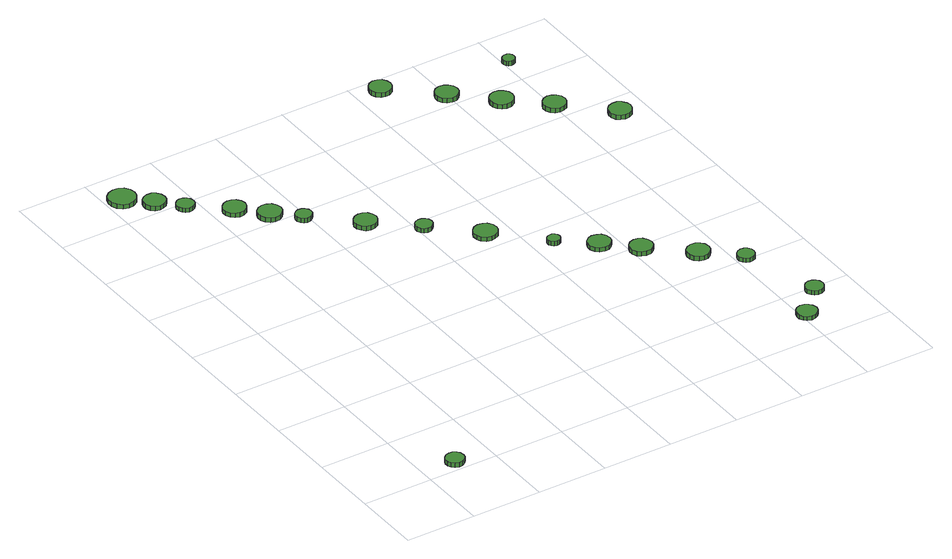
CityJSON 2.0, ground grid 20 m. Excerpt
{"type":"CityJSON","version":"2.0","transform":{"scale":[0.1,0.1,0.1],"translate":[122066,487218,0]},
"CityObjects":{
"tree1":{"type":"SolitaryVegetationObject","attributes":{"function":"something"},"geometry":[{"type":"MultiSurface","lod":"1","boundaries":[[[0,1,2,3,4,5,6,7,8,9,10,11,12,13,14]],[[15,16,17,18,19,20,21,22,23,24,25,26,27,28,29]],[[0,29,28,1]],[[1,28,27,2]],[[2,27,26,3]],[[3,26,25,4]],[[4,25,24,5]],[[5,24,23,6]],[[6,23,22,7]],[[7,22,21,8]],[[8,21,20,9]],[[9,20,19,10]],[[10,19,18,11]],[[11,18,17,12]],[[12,17,16,13]],[[13,16,15,14]],[[14,15,29,0]]]}]},
"tree2":{"type":"SolitaryVegetationObject","attributes":{"function":"something"},"geometry":[{"type":"MultiSurface","lod":"1","boundaries":[[[30,31,32,33,34,35,36,37,38,39,40,41,42,43,44]],[[45,46,47,48,49,50,51,52,53,54,55,56,57,58,59]],[[30,59,58,31]],[[31,58,57,32]],[[32,57,56,33]],[[33,56,55,34]],[[34,55,54,35]],[[35,54,53,36]],[[36,53,52,37]],[[37,52,51,38]],[[38,51,50,39]],[[39,50,49,40]],[[40,49,48,41]],[[41,48,47,42]],[[42,47,46,43]],[[43,46,45,44]],[[44,45,59,30]]]}]},
"tree3":{"type":"SolitaryVegetationObject","attributes":{"function":"something"},"geometry":[{"type":"MultiSurface","lod":"1","boundaries":[[[60,61,62,63,64,65,66,67,68,69,70,71,72,73,74]],[[75,76,77,78,79,80,81,82,83,84,85,86,87,88,89]],[[60,89,88,61]],[[61,88,87,62]],[[62,87,86,63]],[[63,86,85,64]],[[64,85,84,65]],[[65,84,83,66]],[[66,83,82,67]],[[67,82,81,68]],[[68,81,80,69]],[[69,80,79,70]],[[70,79,78,71]],[[71,78,77,72]],[[72,77,76,73]],[[73,76,75,74]],[[74,75,89,60]]]}]},
"tree4":{"type":"SolitaryVegetationObject","attributes":{"function":"something"},"geometry":[{"type":"MultiSurface","lod":"1","boundaries":[[[90,91,92,93,94,95,96,97,98,99,100,101,102,103,104]],[[105,106,107,108,109,110,111,112,113,114,115,116,117,118,119]],[[90,119,118,91]],[[91,118,117,92]],[[92,117,116,93]],[[93,116,115,94]],[[94,115,114,95]],[[95,114,113,96]],[[96,113,112,97]],[[97,112,111,98]],[[98,111,110,99]],[[99,110,109,100]],[[100,109,108,101]],[[101,108,107,102]],[[102,107,106,103]],[[103,106,105,104]],[[104,105,119,90]]]}]},
"tree5":{"type":"SolitaryVegetationObject","attributes":{"function":"something"},"geometry":[{"type":"MultiSurface","lod":"1","boundaries":[[[120,121,122,123,124,125,126,127,128,129,130,131,132,133,134]],[[135,136,137,138,139,140,141,142,143,144,145,146,147,148,149]],[[120,149,148,121]],[[121,148,147,122]],[[122,147,146,123]],[[123,146,145,124]],[[124,145,144,125]],[[125,144,143,126]],[[126,143,142,127]],[[127,142,141,128]],[[128,141,140,129]],[[129,140,139,130]],[[130,139,138,131]],[[131,138,137,132]],[[132,137,136,133]],[[133,136,135,134]],[[134,135,149,120]]]}]},
"tree6":{"type":"SolitaryVegetationObject","attributes":{"function":"something"},"geometry":[{"type":"MultiSurface","lod":"1","boundaries":[[[150,151,152,153,154,155,156,157,158,159,160,161,162,163,164]],[[165,166,167,168,169,170,171,172,173,174,175,176,177,178,179]],[[150,179,178,151]],[[151,178,177,152]],[[152,177,176,153]],[[153,176,175,154]],[[154,175,174,155]],[[155,174,173,156]],[[156,173,172,157]],[[157,172,171,158]],[[158,171,170,159]],[[159,170,169,160]],[[160,169,168,161]],[[161,168,167,162]],[[162,167,166,163]],[[163,166,165,164]],[[164,165,179,150]]]}]},
"tree7":{"type":"SolitaryVegetationObject","attributes":{"function":"something"},"geometry":[{"type":"MultiSurface","lod":"1","boundaries":[[[180,181,182,183,184,185,186,187,188,189,190,191,192,193,194]],[[195,196,197,198,199,200,201,202,203,204,205,206,207,208,209]],[[180,209,208,181]],[[181,208,207,182]],[[182,207,206,183]],[[183,206,205,184]],[[184,205,204,185]],[[185,204,203,186]],[[186,203,202,187]],[[187,202,201,188]],[[188,201,200,189]],[[189,200,199,190]],[[190,199,198,191]],[[191,198,197,192]],[[192,197,196,193]],[[193,196,195,194]],[[194,195,209,180]]]}]},
"tree8":{"type":"SolitaryVegetationObject","attributes":{"function":"something"},"geometry":[{"type":"MultiSurface","lod":"1","boundaries":[[[210,211,212,213,214,215,216,217,218,219,220,221,222,223,224]],[[225,226,227,228,229,230,231,232,233,234,235,236,237,238,239]],[[210,239,238,211]],[[211,238,237,212]],[[212,237,236,213]],[[213,236,235,214]],[[214,235,234,215]],[[215,234,233,216]],[[216,233,232,217]],[[217,232,231,218]],[[218,231,230,219]],[[219,230,229,220]],[[220,229,228,221]],[[221,228,227,222]],[[222,227,226,223]],[[223,226,225,224]],[[224,225,239,210]]]}]},
"tree9":{"type":"SolitaryVegetationObject","attributes":{"function":"something"},"geometry":[{"type":"MultiSurface","lod":"1","boundaries":[[[240,241,242,243,244,245,246,247,248,249,250,251,252,253,254]],[[255,256,257,258,259,260,261,262,263,264,265,266,267,268,269]],[[240,269,268,241]],[[241,268,267,242]],[[242,267,266,243]],[[243,266,265,244]],[[244,265,264,245]],[[245,264,263,246]],[[246,263,262,247]],[[247,262,261,248]],[[248,261,260,249]],[[249,260,259,250]],[[250,259,258,251]],[[251,258,257,252]],[[252,257,256,253]],[[253,256,255,254]],[[254,255,269,240]]]}]},
"tree10":{"type":"SolitaryVegetationObject","attributes":{"function":"something"},"geometry":[{"type":"MultiSurface","lod":"1","boundaries":[[[270,271,272,273,274,275,276,277,278,279,280,281,282,283,284]],[[285,286,287,288,289,290,291,292,293,294,295,296,297,298,299]],[[270,299,298,271]],[[271,298,297,272]],[[272,297,296,273]],[[273,296,295,274]],[[274,295,294,275]],[[275,294,293,276]],[[276,293,292,277]],[[277,292,291,278]],[[278,291,290,279]],[[279,290,289,280]],[[280,289,288,281]],[[281,288,287,282]],[[282,287,286,283]],[[283,286,285,284]],[[284,285,299,270]]]}]},
"tree11":{"type":"SolitaryVegetationObject","attributes":{"function":"something"},"geometry":[{"type":"MultiSurface","lod":"1","boundaries":[[[300,301,302,303,304,305,306,307,308,309,310,311,312,313,314]],[[315,316,317,318,319,320,321,322,323,324,325,326,327,328,329]],[[300,329,328,301]],[[301,328,327,302]],[[302,327,326,303]],[[303,326,325,304]],[[304,325,324,305]],[[305,324,323,306]],[[306,323,322,307]],[[307,322,321,308]],[[308,321,320,309]],[[309,320,319,310]],[[310,319,318,311]],[[311,318,317,312]],[[312,317,316,313]],[[313,316,315,314]],[[314,315,329,300]]]}]},
"tree12":{"type":"SolitaryVegetationObject","attributes":{"function":"something"},"geometry":[{"type":"MultiSurface","lod":"1","boundaries":[[[330,331,332,333,334,335,336,337,338,339,340,341,342,343,344]],[[345,346,347,348,349,350,351,352,353,354,355,356,357,358,359]],[[330,359,358,331]],[[331,358,357,332]],[[332,357,356,333]],[[333,356,355,334]],[[334,355,354,335]],[[335,354,353,336]],[[336,353,352,337]],[[337,352,351,338]],[[338,351,350,339]],[[339,350,349,340]],[[340,349,348,341]],[[341,348,347,342]],[[342,347,346,343]],[[343,346,345,344]],[[344,345,359,330]]]}]},
"tree13":{"type":"SolitaryVegetationObject","attributes":{"function":"something"},"geometry":[{"type":"MultiSurface","lod":"1","boundaries":[[[360,361,362,363,364,365,366,367,368,369,370,371,372,373,374]],[[375,376,377,378,379,380,381,382,383,384,385,386,387,388,389]],[[360,389,388,361]],[[361,388,387,362]],[[362,387,386,363]],[[363,386,385,364]],[[364,385,384,365]],[[365,384,383,366]],[[366,383,382,367]],[[367,382,381,368]],[[368,381,380,369]],[[369,380,379,370]],[[370,379,378,371]],[[371,378,377,372]],[[372,377,376,373]],[[373,376,375,374]],[[374,375,389,360]]]}]},
"tree14":{"type":"SolitaryVegetationObject","attributes":{"function":"something"},"geometry":[{"type":"MultiSurface","lod":"1","boundaries":[[[390,391,392,393,394,395,396,397,398,399,400,401,402,403,404]],[[405,406,407,408,409,410,411,412,413,414,415,416,417,418,419]],[[390,419,418,391]],[[391,418,417,392]],[[392,417,416,393]],[[393,416,415,394]],[[394,415,414,395]],[[395,414,413,396]],[[396,413,412,397]],[[397,412,411,398]],[[398,411,410,399]],[[399,410,409,400]],[[400,409,408,401]],[[401,408,407,402]],[[402,407,406,403]],[[403,406,405,404]],[[404,405,419,390]]]}]},
"tree15":{"type":"SolitaryVegetationObject","attributes":{"function":"something"},"geometry":[{"type":"MultiSurface","lod":"1","boundaries":[[[420,421,422,423,424,425,426,427,428,429,430,431,432,433,434]],[[435,436,437,438,439,440,441,442,443,444,445,446,447,448,449]],[[420,449,448,421]],[[421,448,447,422]],[[422,447,446,423]],[[423,446,445,424]],[[424,445,444,425]],[[425,444,443,426]],[[426,443,442,427]],[[427,442,441,428]],[[428,441,440,429]],[[429,440,439,430]],[[430,439,438,431]],[[431,438,437,432]],[[432,437,436,433]],[[433,436,435,434]],[[434,435,449,420]]]}]},
"tree16":{"type":"SolitaryVegetationObject","attributes":{"function":"something"},"geometry":[{"type":"MultiSurface","lod":"1","boundaries":[[[450,451,452,453,454,455,456,457,458,459,460,461,462,463,464]],[[465,466,467,468,469,470,471,472,473,474,475,476,477,478,479]],[[450,479,478,451]],[[451,478,477,452]],[[452,477,476,453]],[[453,476,475,454]],[[454,475,474,455]],[[455,474,473,456]],[[456,473,472,457]],[[457,472,471,458]],[[458,471,470,459]],[[459,470,469,460]],[[460,469,468,461]],[[461,468,467,462]],[[462,467,466,463]],[[463,466,465,464]],[[464,465,479,450]]]}]},
"tree17":{"type":"SolitaryVegetationObject","attributes":{"function":"something"},"geometry":[{"type":"MultiSurface","lod":"1","boundaries":[[[480,481,482,483,484,485,486,487,488,489,490,491,492,493,494]],[[495,496,497,498,499,500,501,502,503,504,505,506,507,508,509]],[[480,509,508,481]],[[481,508,507,482]],[[482,507,506,483]],[[483,506,505,484]],[[484,505,504,485]],[[485,504,503,486]],[[486,503,502,487]],[[487,502,501,488]],[[488,501,500,489]],[[489,500,499,490]],[[490,499,498,491]],[[491,498,497,492]],[[492,497,496,493]],[[493,496,495,494]],[[494,495,509,480]]]}]},
"tree18":{"type":"SolitaryVegetationObject","attributes":{"function":"something"},"geometry":[{"type":"MultiSurface","lod":"1","boundaries":[[[510,511,512,513,514,515,516,517,518,519,520,521,522,523,524]],[[525,526,527,528,529,530,531,532,533,534,535,536,537,538,539]],[[510,539,538,511]],[[511,538,537,512]],[[512,537,536,513]],[[513,536,535,514]],[[514,535,534,515]],[[515,534,533,516]],[[516,533,532,517]],[[517,532,531,518]],[[518,531,530,519]],[[519,530,529,520]],[[520,529,528,521]],[[521,528,527,522]],[[522,527,526,523]],[[523,526,525,524]],[[524,525,539,510]]]}]},
"tree19":{"type":"SolitaryVegetationObject","attributes":{"function":"something"},"geometry":[{"type":"MultiSurface","lod":"1","boundaries":[[[540,541,542,543,544,545,546,547,548,549,550,551,552,553,554]],[[555,556,557,558,559,560,561,562,563,564,565,566,567,568,569]],[[540,569,568,541]],[[541,568,567,542]],[[542,567,566,543]],[[543,566,565,544]],[[544,565,564,545]],[[545,564,563,546]],[[546,563,562,547]],[[547,562,561,548]],[[548,561,560,549]],[[549,560,559,550]],[[550,559,558,551]],[[551,558,557,552]],[[552,557,556,553]],[[553,556,555,554]],[[554,555,569,540]]]}]},
"tree20":{"type":"SolitaryVegetationObject","attributes":{"function":"something"},"geometry":[{"type":"MultiSurface","lod":"1","boundaries":[[[570,571,572,573,574,575,576,577,578,579,580,581,582,583,584]],[[585,586,587,588,589,590,591,592,593,594,595,596,597,598,599]],[[570,599,598,571]],[[571,598,597,572]],[[572,597,596,573]],[[573,596,595,574]],[[574,595,594,575]],[[575,594,593,576]],[[576,593,592,577]],[[577,592,591,578]],[[578,591,590,579]],[[579,590,589,580]],[[580,589,588,581]],[[581,588,587,582]],[[582,587,586,583]],[[583,586,585,584]],[[584,585,599,570]]]}]},
"tree21":{"type":"SolitaryVegetationObject","attributes":{"function":"something"},"geometry":[{"type":"MultiSurface","lod":"1","boundaries":[[[600,601,602,603,604,605,606,607,608,609,610,611,612,613,614]],[[615,616,617,618,619,620,621,622,623,624,625,626,627,628,629]],[[600,629,628,601]],[[601,628,627,602]],[[602,627,626,603]],[[603,626,625,604]],[[604,625,624,605]],[[605,624,623,606]],[[606,623,622,607]],[[607,622,621,608]],[[608,621,620,609]],[[609,620,619,610]],[[610,619,618,611]],[[611,618,617,612]],[[612,617,616,613]],[[613,616,615,614]],[[614,615,629,600]]]}]},
"tree22":{"type":"SolitaryVegetationObject","attributes":{"function":"something"},"geometry":[{"type":"MultiSurface","lod":"1","boundaries":[[[630,631,632,633,634,635,636,637,638,639,640,641,642,643,644]],[[645,646,647,648,649,650,651,652,653,654,655,656,657,658,659]],[[630,659,658,631]],[[631,658,657,632]],[[632,657,656,633]],[[633,656,655,634]],[[634,655,654,635]],[[635,654,653,636]],[[636,653,652,637]],[[637,652,651,638]],[[638,651,650,639]],[[639,650,649,640]],[[640,649,648,641]],[[641,648,647,642]],[[642,647,646,643]],[[643,646,645,644]],[[644,645,659,630]]]}]},
"tree23":{"type":"SolitaryVegetationObject","attributes":{"function":"something"},"geometry":[{"type":"MultiSurface","lod":"1","boundaries":[[[660,661,662,663,664,665,666,667,668,669,670,671,672,673,674]],[[675,676,677,678,679,680,681,682,683,684,685,686,687,688,689]],[[660,689,688,661]],[[661,688,687,662]],[[662,687,686,663]],[[663,686,685,664]],[[664,685,684,665]],[[665,684,683,666]],[[666,683,682,667]],[[667,682,681,668]],[[668,681,680,669]],[[669,680,679,670]],[[670,679,678,671]],[[671,678,677,672]],[[672,677,676,673]],[[673,676,675,674]],[[674,675,689,660]]]}]}
},
"vertices":[
[122,32,15],[120,43,15],[114,51,15],[104,57,15],[94,58,15],[83,55,15],[75,47,15],[71,38,15],[71,27,15],[75,17,15],[83,10,15],[94,6,15],[104,8,15],[114,13,15],[120,22,15],[120,22,2],[114,13,2],[104,8,2],[94,6,2],[83,10,2],[75,17,2],[71,27,2],[71,38,2],[75,47,2],[83,55,2],[94,58,2],[104,57,2],[114,51,2],[120,43,2],[122,32,2],
[81,1492,17],[78,1508,17],[69,1521,17],[55,1529,17],[39,1530,17],[24,1525,17],[12,1515,17],[6,1500,17],[6,1484,17],[12,1470,17],[24,1459,17],[39,1454,17],[55,1456,17],[69,1464,17],[78,1477,17],[78,1477,4],[69,1464,4],[55,1456,4],[39,1454,4],[24,1459,4],[12,1470,4],[6,1484,4],[6,1500,4],[12,1515,4],[24,1525,4],[39,1530,4],[55,1529,4],[69,1521,4],[78,1508,4],[81,1492,4],
[135,1435,16],[133,1448,16],[125,1458,16],[114,1465,16],[101,1466,16],[89,1462,16],[79,1453,16],[74,1442,16],[74,1429,16],[79,1417,16],[89,1408,16],[101,1404,16],[114,1406,16],[125,1412,16],[133,1423,16],[133,1423,3],[125,1412,3],[114,1406,3],[101,1404,3],[89,1408,3],[79,1417,3],[74,1429,3],[74,1442,3],[79,1453,3],[89,1462,3],[101,1466,3],[114,1465,3],[125,1458,3],[133,1448,3],[135,1435,3],
[187,1380,15],[185,1390,15],[179,1399,15],[170,1404,15],[160,1405,15],[150,1402,15],[143,1395,15],[138,1385,15],[138,1375,15],[143,1366,15],[150,1359,15],[160,1356,15],[170,1357,15],[179,1362,15],[185,1370,15],[185,1370,3],[179,1362,3],[170,1357,3],[160,1356,3],[150,1359,3],[143,1366,3],[138,1375,3],[138,1385,3],[143,1395,3],[150,1402,3],[160,1405,3],[170,1404,3],[179,1399,3],[185,1390,3],[187,1380,3],
[289,1296,17],[286,1309,17],[278,1320,17],[267,1326,17],[254,1328,17],[241,1324,17],[232,1315,17],[226,1303,17],[226,1290,17],[232,1278,17],[241,1269,17],[254,1265,17],[267,1266,17],[278,1273,17],[286,1283,17],[286,1283,4],[278,1273,4],[267,1266,4],[254,1265,4],[241,1269,4],[232,1278,4],[226,1290,4],[226,1303,4],[232,1315,4],[241,1324,4],[254,1328,4],[267,1326,4],[278,1320,4],[286,1309,4],[289,1296,4],
[355,1231,16],[352,1245,16],[344,1256,16],[332,1263,16],[318,1264,16],[305,1260,16],[295,1251,16],[289,1238,16],[289,1224,16],[295,1212,16],[305,1203,16],[318,1198,16],[332,1200,16],[344,1207,16],[352,1218,16],[352,1218,3],[344,1207,3],[332,1200,3],[318,1198,3],[305,1203,3],[295,1212,3],[289,1224,3],[289,1238,3],[295,1251,3],[305,1260,3],[318,1264,3],[332,1263,3],[344,1256,3],[352,1245,3],[355,1231,3],
[411,1175,15],[409,1185,15],[403,1193,15],[395,1197,15],[385,1198,15],[376,1195,15],[369,1189,15],[365,1180,15],[365,1170,15],[369,1161,15],[376,1155,15],[385,1152,15],[395,1153,15],[403,1158,15],[409,1166,15],[409,1166,2],[403,1158,2],[395,1153,2],[385,1152,2],[376,1155,2],[369,1161,2],[365,1170,2],[365,1180,2],[369,1189,2],[376,1195,2],[385,1198,2],[395,1197,2],[403,1193,2],[409,1185,2],[411,1175,2],
[536,1065,15],[533,1078,15],[526,1089,15],[514,1096,15],[501,1097,15],[488,1093,15],[479,1084,15],[473,1072,15],[473,1059,15],[479,1047,15],[488,1038,15],[501,1034,15],[514,1035,15],[526,1042,15],[533,1052,15],[533,1052,2],[526,1042,2],[514,1035,2],[501,1034,2],[488,1038,2],[479,1047,2],[473,1059,2],[473,1072,2],[479,1084,2],[488,1093,2],[501,1097,2],[514,1096,2],[526,1089,2],[533,1078,2],[536,1065,2],
[642,969,15],[640,979,15],[634,986,15],[625,991,15],[616,992,15],[606,989,15],[599,983,15],[595,974,15],[595,964,15],[599,955,15],[606,948,15],[616,945,15],[625,946,15],[634,951,15],[640,959,15],[640,959,2],[634,951,2],[625,946,2],[616,945,2],[606,948,2],[599,955,2],[595,964,2],[595,974,2],[599,983,2],[606,989,2],[616,992,2],[625,991,2],[634,986,2],[640,979,2],[642,969,2],
[766,858,14],[763,871,14],[755,883,14],[743,889,14],[730,891,14],[717,887,14],[706,877,14],[701,865,14],[701,851,14],[706,839,14],[717,829,14],[730,825,14],[743,827,14],[755,833,14],[763,845,14],[763,845,2],[755,833,2],[743,827,2],[730,825,2],[717,829,2],[706,839,2],[701,851,2],[701,865,2],[706,877,2],[717,887,2],[730,891,2],[743,889,2],[755,883,2],[763,871,2],[766,858,2],
[877,733,15],[875,740,15],[871,746,15],[864,750,15],[857,750,15],[850,748,15],[844,743,15],[841,736,15],[841,729,15],[844,722,15],[850,717,15],[857,715,15],[864,716,15],[871,719,15],[875,725,15],[875,725,2],[871,719,2],[864,716,2],[857,715,2],[850,717,2],[844,722,2],[841,729,2],[841,736,2],[844,743,2],[850,748,2],[857,750,2],[864,750,2],[871,746,2],[875,740,2],[877,733,2],
[979,656,15],[976,669,15],[968,680,15],[957,686,15],[944,688,15],[931,684,15],[921,675,15],[916,663,15],[916,650,15],[921,638,15],[931,629,15],[944,625,15],[957,626,15],[968,633,15],[976,643,15],[976,643,3],[968,633,3],[957,626,3],[944,625,3],[931,629,3],[921,638,3],[916,650,3],[916,663,3],[921,675,3],[931,684,3],[944,688,3],[957,686,3],[968,680,3],[976,669,3],[979,656,3],
[1058,582,15],[1055,595,15],[1047,606,15],[1036,613,15],[1023,614,15],[1010,610,15],[1000,601,15],[995,589,15],[995,576,15],[1000,564,15],[1010,555,15],[1023,551,15],[1036,552,15],[1047,559,15],[1055,569,15],[1055,569,2],[1047,559,2],[1036,552,2],[1023,551,2],[1010,555,2],[1000,564,2],[995,576,2],[995,589,2],[1000,601,2],[1010,610,2],[1023,614,2],[1036,613,2],[1047,606,2],[1055,595,2],[1058,582,2],
[1240,96,19],[1237,108,19],[1230,117,19],[1220,123,19],[1208,125,19],[1196,121,19],[1188,113,19],[1183,102,19],[1183,90,19],[1188,79,19],[1196,71,19],[1208,67,19],[1220,69,19],[1230,75,19],[1237,84,19],[1237,84,7],[1230,75,7],[1220,69,7],[1208,67,7],[1196,71,7],[1188,79,7],[1183,90,7],[1183,102,7],[1188,113,7],[1196,121,7],[1208,125,7],[1220,123,7],[1230,117,7],[1237,108,7],[1240,96,7],
[1167,484,16],[1164,497,16],[1156,507,16],[1145,514,16],[1132,515,16],[1119,511,16],[1109,502,16],[1104,490,16],[1104,477,16],[1109,465,16],[1119,456,16],[1132,452,16],[1145,453,16],[1156,460,16],[1164,471,16],[1164,471,3],[1156,460,3],[1145,453,3],[1132,452,3],[1119,456,3],[1109,465,3],[1104,477,3],[1104,490,3],[1109,502,3],[1119,511,3],[1132,515,3],[1145,514,3],[1156,507,3],[1164,497,3],[1167,484,3],
[902,1555,14],[899,1567,14],[892,1578,14],[881,1584,14],[868,1586,14],[856,1582,14],[846,1573,14],[841,1561,14],[841,1548,14],[846,1537,14],[856,1528,14],[868,1524,14],[881,1525,14],[892,1532,14],[899,1542,14],[899,1542,1],[892,1532,1],[881,1525,1],[868,1524,1],[856,1528,1],[846,1537,1],[841,1548,1],[841,1561,1],[846,1573,1],[856,1582,1],[868,1586,1],[881,1584,1],[892,1578,1],[899,1567,1],[902,1555,1],
[1314,180,20],[1312,190,20],[1306,199,20],[1297,204,20],[1286,205,20],[1276,202,20],[1269,195,20],[1264,185,20],[1264,175,20],[1269,165,20],[1276,158,20],[1286,155,20],[1297,156,20],[1306,161,20],[1312,170,20],[1312,170,7],[1306,161,7],[1297,156,7],[1286,155,7],[1276,158,7],[1269,165,7],[1264,175,7],[1264,185,7],[1269,195,7],[1276,202,7],[1286,205,7],[1297,204,7],[1306,199,7],[1312,190,7],[1314,180,7],
[1249,400,19],[1247,409,19],[1241,417,19],[1233,422,19],[1223,424,19],[1213,420,19],[1206,414,19],[1202,405,19],[1202,395,19],[1206,386,19],[1213,379,19],[1223,376,19],[1233,377,19],[1241,382,19],[1247,390,19],[1247,390,6],[1241,382,6],[1233,377,6],[1223,376,6],[1213,379,6],[1206,386,6],[1202,395,6],[1202,405,6],[1206,414,6],[1213,420,6],[1223,424,6],[1233,422,6],[1241,417,6],[1247,409,6],[1249,400,6],
[1029,1438,16],[1026,1451,16],[1018,1462,16],[1007,1468,16],[994,1470,16],[981,1466,16],[971,1457,16],[966,1445,16],[966,1432,16],[971,1420,16],[981,1411,16],[994,1407,16],[1007,1408,16],[1018,1415,16],[1026,1425,16],[1026,1425,3],[1018,1415,3],[1007,1408,3],[994,1407,3],[981,1411,3],[971,1420,3],[966,1432,3],[966,1445,3],[971,1457,3],[981,1466,3],[994,1470,3],[1007,1468,3],[1018,1462,3],[1026,1451,3],[1029,1438,3],
[1133,1341,15],[1130,1354,15],[1122,1365,15],[1110,1372,15],[1096,1374,15],[1083,1369,15],[1073,1360,15],[1068,1348,15],[1068,1334,15],[1073,1321,15],[1083,1312,15],[1096,1308,15],[1110,1309,15],[1122,1316,15],[1130,1327,15],[1130,1327,2],[1122,1316,2],[1110,1309,2],[1096,1308,2],[1083,1312,2],[1073,1321,2],[1068,1334,2],[1068,1348,2],[1073,1360,2],[1083,1369,2],[1096,1374,2],[1110,1372,2],[1122,1365,2],[1130,1354,2],[1133,1341,2],
[1234,1251,15],[1231,1264,15],[1223,1275,15],[1212,1281,15],[1199,1283,15],[1186,1278,15],[1177,1270,15],[1171,1258,15],[1171,1244,15],[1177,1232,15],[1186,1223,15],[1199,1219,15],[1212,1221,15],[1223,1227,15],[1231,1238,15],[1231,1238,2],[1223,1227,2],[1212,1221,2],[1199,1219,2],[1186,1223,2],[1177,1232,2],[1171,1244,2],[1171,1258,2],[1177,1270,2],[1186,1278,2],[1199,1283,2],[1212,1281,2],[1223,1275,2],[1231,1264,2],[1234,1251,2],
[1231,1481,16],[1230,1488,16],[1226,1494,16],[1219,1498,16],[1212,1499,16],[1205,1496,16],[1200,1491,16],[1197,1485,16],[1197,1478,16],[1200,1471,16],[1205,1466,16],[1212,1464,16],[1219,1465,16],[1226,1468,16],[1230,1474,16],[1230,1474,3],[1226,1468,3],[1219,1465,3],[1212,1464,3],[1205,1466,3],[1200,1471,3],[1197,1478,3],[1197,1485,3],[1200,1491,3],[1205,1496,3],[1212,1499,3],[1219,1498,3],[1226,1494,3],[1230,1488,3],[1231,1481,3],
[1358,1136,13],[1355,1148,13],[1347,1159,13],[1336,1166,13],[1323,1167,13],[1310,1163,13],[1300,1154,13],[1295,1142,13],[1295,1129,13],[1300,1117,13],[1310,1108,13],[1323,1104,13],[1336,1105,13],[1347,1112,13],[1355,1123,13],[1355,1123,0],[1347,1112,0],[1336,1105,0],[1323,1104,0],[1310,1108,0],[1300,1117,0],[1295,1129,0],[1295,1142,0],[1300,1154,0],[1310,1163,0],[1323,1167,0],[1336,1166,0],[1347,1159,0],[1355,1148,0],[1358,1136,0]
]}
